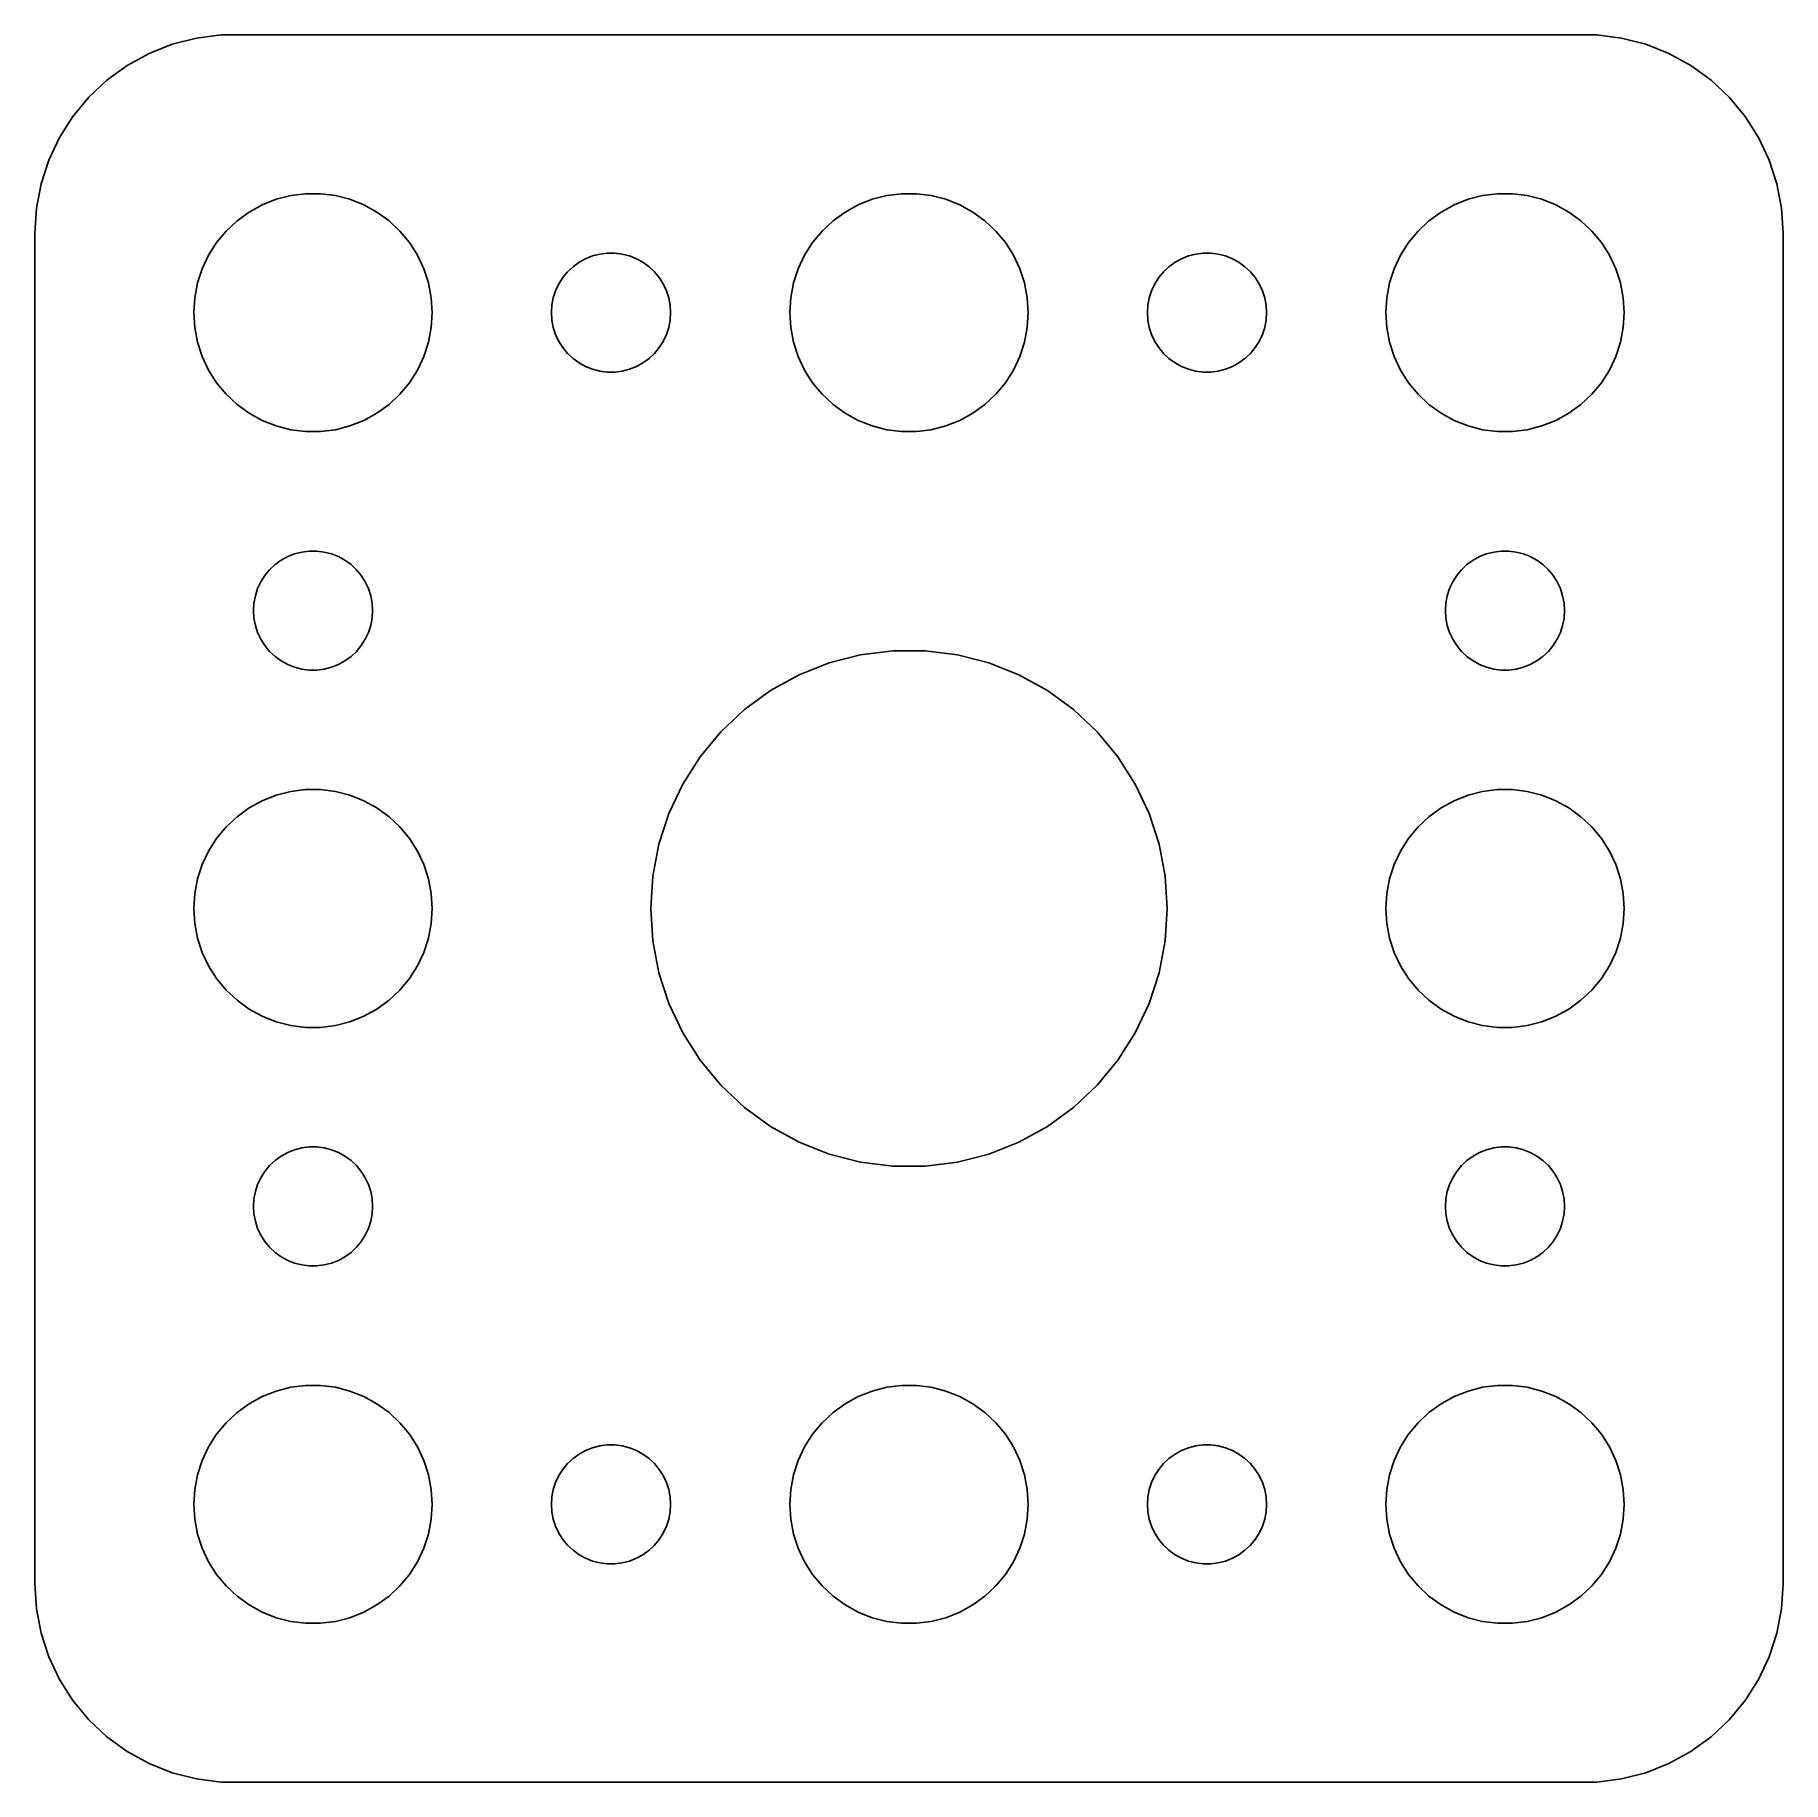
# Model space of a CAD drawing. Header units: metres. Extents: x -22 to 22, y 32 to 76.
import ezdxf

# ---------------------------------------------------------------- set-up
doc = ezdxf.new("R2010")
doc.units = ezdxf.units.M

msp = doc.modelspace()

# ---------------------------------------------------------------- linework, layer by layer
for p, q in [((-18.5451, 75.7553), (-19.1289, 75.5241)), ((-17.9369, 75.9114), (-18.5451, 75.7553)), ((-17.3139, 75.9901), (-17.9369, 75.9114)), ((17.3139, 75.9901), (-17.3139, 75.9901)), ((17.9369, 75.9114), (17.3139, 75.9901)), ((18.5451, 75.7553), (17.9369, 75.9114)), ((19.1289, 75.5241), (18.5451, 75.7553)), ((-19.1289, 75.5241), (-19.6791, 75.2216)), ((19.6791, 75.2216), (19.1289, 75.5241)), ((-20.1871, 74.8526), (-20.6448, 74.4227)), ((-19.6791, 75.2216), (-20.1871, 74.8526)), ((20.1871, 74.8526), (19.6791, 75.2216)), ((20.6448, 74.4227), (20.1871, 74.8526)), ((-20.6448, 74.4227), (-21.0451, 73.9389)), ((21.0451, 73.9389), (20.6448, 74.4227)), ((-21.0451, 73.9389), (-21.3815, 73.4088)), ((21.3815, 73.4088), (21.0451, 73.9389)), ((-21.3815, 73.4088), (-21.6489, 72.8406)), ((21.6489, 72.8406), (21.3815, 73.4088)), ((-21.6489, 72.8406), (-21.8429, 72.2434)), ((21.8429, 72.2434), (21.6489, 72.8406)), ((-21.8429, 72.2434), (-21.9606, 71.6267)), ((21.9606, 71.6267), (21.8429, 72.2434)), ((-16.2773, 71.7145), (-15.927, 71.8532)), ((-15.927, 71.8532), (-15.5621, 71.9469)), ((-15.5621, 71.9469), (-15.1884, 71.9941)), ((-15.1884, 71.9941), (-14.8116, 71.9941)), ((-14.8116, 71.9941), (-14.4379, 71.9469)), ((-14.4379, 71.9469), (-14.0729, 71.8532)), ((-14.0729, 71.8532), (-13.7227, 71.7145)), ((-1.27733, 71.7145), (-0.92705, 71.8532)), ((-0.92705, 71.8532), (-0.56213, 71.9469)), ((-0.56213, 71.9469), (-0.18837, 71.9941)), ((-0.18837, 71.9941), (0.18837, 71.9941)), ((0.18837, 71.9941), (0.56213, 71.9469)), ((0.56213, 71.9469), (0.92705, 71.8532)), ((0.92705, 71.8532), (1.27733, 71.7145)), ((13.7227, 71.7145), (14.0729, 71.8532)), ((14.0729, 71.8532), (14.4379, 71.9469)), ((14.4379, 71.9469), (14.8116, 71.9941)), ((14.8116, 71.9941), (15.1884, 71.9941)), ((15.1884, 71.9941), (15.5621, 71.9469)), ((15.5621, 71.9469), (15.927, 71.8532)), ((15.927, 71.8532), (16.2773, 71.7145)), ((-21.9606, 71.6267), (-22, 71)), ((-17.1869, 71.0536), (-16.9123, 71.3115)), ((-16.9123, 71.3115), (-16.6075, 71.533)), ((-16.6075, 71.533), (-16.2773, 71.7145)), ((-13.7227, 71.7145), (-13.3925, 71.533)), ((-13.3925, 71.533), (-13.0877, 71.3115)), ((-13.0877, 71.3115), (-12.8131, 71.0536)), ((-2.1869, 71.0536), (-1.91226, 71.3115)), ((-1.91226, 71.3115), (-1.60747, 71.533)), ((-1.60747, 71.533), (-1.27733, 71.7145)), ((1.27733, 71.7145), (1.60747, 71.533)), ((1.60747, 71.533), (1.91226, 71.3115)), ((1.91226, 71.3115), (2.1869, 71.0536)), ((12.8131, 71.0536), (13.0877, 71.3115)), ((13.0877, 71.3115), (13.3925, 71.533)), ((13.3925, 71.533), (13.7227, 71.7145)), ((16.2773, 71.7145), (16.6075, 71.533)), ((16.6075, 71.533), (16.9123, 71.3115)), ((16.9123, 71.3115), (17.1869, 71.0536)), ((22, 71), (21.9606, 71.6267)), ((-22, 71), (-22, 37)), ((-17.427, 70.7634), (-17.1869, 71.0536)), ((-12.8131, 71.0536), (-12.5729, 70.7634)), ((-2.42705, 70.7634), (-2.1869, 71.0536)), ((2.1869, 71.0536), (2.42705, 70.7634)), ((12.5729, 70.7634), (12.8131, 71.0536)), ((17.1869, 71.0536), (17.427, 70.7634)), ((22, 37), (22, 71)), ((-17.7893, 70.1044), (-17.6289, 70.4453)), ((-17.6289, 70.4453), (-17.427, 70.7634)), ((-12.5729, 70.7634), (-12.3711, 70.4453)), ((-12.3711, 70.4453), (-12.2107, 70.1044)), ((-8.13866, 70.3572), (-7.96352, 70.4266)), ((-7.96352, 70.4266), (-7.78107, 70.4734)), ((-7.78107, 70.4734), (-7.59418, 70.497)), ((-7.59418, 70.497), (-7.40581, 70.497)), ((-7.40581, 70.497), (-7.21892, 70.4734)), ((-7.21892, 70.4734), (-7.03647, 70.4266)), ((-7.03647, 70.4266), (-6.86133, 70.3572)), ((-2.78932, 70.1044), (-2.62891, 70.4453)), ((-2.62891, 70.4453), (-2.42705, 70.7634)), ((2.42705, 70.7634), (2.62891, 70.4453)), ((2.62891, 70.4453), (2.78932, 70.1044)), ((6.86133, 70.3572), (7.03647, 70.4266)), ((7.03647, 70.4266), (7.21892, 70.4734)), ((7.21892, 70.4734), (7.40581, 70.497)), ((7.40581, 70.497), (7.59418, 70.497)), ((7.59418, 70.497), (7.78107, 70.4734)), ((7.78107, 70.4734), (7.96352, 70.4266)), ((7.96352, 70.4266), (8.13866, 70.3572)), ((12.2107, 70.1044), (12.3711, 70.4453)), ((12.3711, 70.4453), (12.5729, 70.7634)), ((17.427, 70.7634), (17.6289, 70.4453)), ((17.6289, 70.4453), (17.7893, 70.1044)), ((-17.9057, 69.7461), (-17.7893, 70.1044)), ((-12.2107, 70.1044), (-12.0942, 69.7461)), ((-8.71352, 69.8817), (-8.59344, 70.0268)), ((-8.59344, 70.0268), (-8.45613, 70.1558)), ((-8.45613, 70.1558), (-8.30373, 70.2665)), ((-8.30373, 70.2665), (-8.13866, 70.3572)), ((-6.86133, 70.3572), (-6.69626, 70.2665)), ((-6.69626, 70.2665), (-6.54385, 70.1558)), ((-6.54385, 70.1558), (-6.40654, 70.0268)), ((-6.40654, 70.0268), (-6.28647, 69.8817)), ((-2.90575, 69.7461), (-2.78932, 70.1044)), ((2.78932, 70.1044), (2.90575, 69.7461)), ((6.28647, 69.8817), (6.40654, 70.0268)), ((6.40654, 70.0268), (6.54385, 70.1558)), ((6.54385, 70.1558), (6.69626, 70.2665)), ((6.69626, 70.2665), (6.86133, 70.3572)), ((8.13866, 70.3572), (8.30373, 70.2665)), ((8.30373, 70.2665), (8.45613, 70.1558)), ((8.45613, 70.1558), (8.59344, 70.0268)), ((8.59344, 70.0268), (8.71352, 69.8817)), ((12.0942, 69.7461), (12.2107, 70.1044)), ((17.7893, 70.1044), (17.9057, 69.7461)), ((-17.9763, 69.376), (-17.9057, 69.7461)), ((-12.0942, 69.7461), (-12.0237, 69.376)), ((-8.95287, 69.373), (-8.89465, 69.5522)), ((-8.89465, 69.5522), (-8.81445, 69.7226)), ((-8.81445, 69.7226), (-8.71352, 69.8817)), ((-6.28647, 69.8817), (-6.18553, 69.7226)), ((-6.18553, 69.7226), (-6.10533, 69.5522)), ((-6.10533, 69.5522), (-6.04712, 69.373)), ((-2.97633, 69.376), (-2.90575, 69.7461)), ((2.90575, 69.7461), (2.97633, 69.376)), ((6.04712, 69.373), (6.10533, 69.5522)), ((6.10533, 69.5522), (6.18553, 69.7226)), ((6.18553, 69.7226), (6.28647, 69.8817)), ((8.71352, 69.8817), (8.81445, 69.7226)), ((8.81445, 69.7226), (8.89465, 69.5522)), ((8.89465, 69.5522), (8.95287, 69.373)), ((12.0237, 69.376), (12.0942, 69.7461)), ((17.9057, 69.7461), (17.9763, 69.376)), ((-18, 69), (-17.9763, 69.376)), ((-12.0237, 69.376), (-12, 69)), ((-9, 69), (-8.98816, 69.188)), ((-8.98816, 69.188), (-8.95287, 69.373)), ((-6.04712, 69.373), (-6.01183, 69.188)), ((-6.01183, 69.188), (-6, 69)), ((-3, 69), (-2.97633, 69.376)), ((2.97633, 69.376), (3, 69)), ((6, 69), (6.01183, 69.188)), ((6.01183, 69.188), (6.04712, 69.373)), ((8.95287, 69.373), (8.98816, 69.188)), ((8.98816, 69.188), (9, 69)), ((12, 69), (12.0237, 69.376)), ((17.9763, 69.376), (18, 69)), ((-17.9763, 68.624), (-18, 69)), ((-12, 69), (-12.0237, 68.624)), ((-8.98816, 68.812), (-9, 69)), ((-8.95287, 68.627), (-8.98816, 68.812)), ((-6.01183, 68.812), (-6.04712, 68.627)), ((-6, 69), (-6.01183, 68.812)), ((-2.97633, 68.624), (-3, 69)), ((3, 69), (2.97633, 68.624)), ((6.01183, 68.812), (6, 69)), ((6.04712, 68.627), (6.01183, 68.812)), ((8.98816, 68.812), (8.95287, 68.627)), ((9, 69), (8.98816, 68.812)), ((12.0237, 68.624), (12, 69)), ((18, 69), (17.9763, 68.624)), ((-17.9057, 68.2539), (-17.9763, 68.624)), ((-17.7893, 67.8956), (-17.9057, 68.2539)), ((-12.0942, 68.2539), (-12.2107, 67.8956)), ((-12.0237, 68.624), (-12.0942, 68.2539)), ((-8.89465, 68.4478), (-8.95287, 68.627)), ((-8.81445, 68.2774), (-8.89465, 68.4478)), ((-8.71352, 68.1183), (-8.81445, 68.2774)), ((-6.18553, 68.2774), (-6.28647, 68.1183)), ((-6.10533, 68.4478), (-6.18553, 68.2774)), ((-6.04712, 68.627), (-6.10533, 68.4478)), ((-2.90575, 68.2539), (-2.97633, 68.624)), ((-2.78932, 67.8956), (-2.90575, 68.2539)), ((2.90575, 68.2539), (2.78932, 67.8956)), ((2.97633, 68.624), (2.90575, 68.2539)), ((6.10533, 68.4478), (6.04712, 68.627)), ((6.18553, 68.2774), (6.10533, 68.4478)), ((6.28647, 68.1183), (6.18553, 68.2774)), ((8.81445, 68.2774), (8.71352, 68.1183)), ((8.89465, 68.4478), (8.81445, 68.2774)), ((8.95287, 68.627), (8.89465, 68.4478)), ((12.0942, 68.2539), (12.0237, 68.624)), ((12.2107, 67.8956), (12.0942, 68.2539)), ((17.9057, 68.2539), (17.7893, 67.8956)), ((17.9763, 68.624), (17.9057, 68.2539)), ((-17.6289, 67.5547), (-17.7893, 67.8956)), ((-12.2107, 67.8956), (-12.3711, 67.5547)), ((-8.59344, 67.9732), (-8.71352, 68.1183)), ((-8.45613, 67.8442), (-8.59344, 67.9732)), ((-8.30373, 67.7335), (-8.45613, 67.8442)), ((-6.54385, 67.8442), (-6.69626, 67.7335)), ((-6.40654, 67.9732), (-6.54385, 67.8442)), ((-6.28647, 68.1183), (-6.40654, 67.9732)), ((-2.62891, 67.5547), (-2.78932, 67.8956)), ((2.78932, 67.8956), (2.62891, 67.5547)), ((6.40654, 67.9732), (6.28647, 68.1183)), ((6.54385, 67.8442), (6.40654, 67.9732)), ((6.69626, 67.7335), (6.54385, 67.8442)), ((8.45613, 67.8442), (8.30373, 67.7335)), ((8.59344, 67.9732), (8.45613, 67.8442)), ((8.71352, 68.1183), (8.59344, 67.9732)), ((12.3711, 67.5547), (12.2107, 67.8956)), ((17.7893, 67.8956), (17.6289, 67.5547)), ((-17.427, 67.2366), (-17.6289, 67.5547)), ((-12.3711, 67.5547), (-12.5729, 67.2366)), ((-8.13866, 67.6427), (-8.30373, 67.7335)), ((-7.96352, 67.5734), (-8.13866, 67.6427)), ((-7.78107, 67.5266), (-7.96352, 67.5734)), ((-7.59418, 67.5029), (-7.78107, 67.5266)), ((-7.40581, 67.5029), (-7.59418, 67.5029)), ((-7.21892, 67.5266), (-7.40581, 67.5029)), ((-7.03647, 67.5734), (-7.21892, 67.5266)), ((-6.86133, 67.6427), (-7.03647, 67.5734)), ((-6.69626, 67.7335), (-6.86133, 67.6427)), ((-2.42705, 67.2366), (-2.62891, 67.5547)), ((2.62891, 67.5547), (2.42705, 67.2366)), ((6.86133, 67.6427), (6.69626, 67.7335)), ((7.03647, 67.5734), (6.86133, 67.6427)), ((7.21892, 67.5266), (7.03647, 67.5734)), ((7.40581, 67.5029), (7.21892, 67.5266)), ((7.59418, 67.5029), (7.40581, 67.5029)), ((7.78107, 67.5266), (7.59418, 67.5029)), ((7.96352, 67.5734), (7.78107, 67.5266)), ((8.13866, 67.6427), (7.96352, 67.5734)), ((8.30373, 67.7335), (8.13866, 67.6427)), ((12.5729, 67.2366), (12.3711, 67.5547)), ((17.6289, 67.5547), (17.427, 67.2366)), ((-17.1869, 66.9464), (-17.427, 67.2366)), ((-16.9123, 66.6884), (-17.1869, 66.9464)), ((-12.8131, 66.9464), (-13.0877, 66.6884)), ((-12.5729, 67.2366), (-12.8131, 66.9464)), ((-2.1869, 66.9464), (-2.42705, 67.2366)), ((-1.91226, 66.6884), (-2.1869, 66.9464)), ((2.1869, 66.9464), (1.91226, 66.6884)), ((2.42705, 67.2366), (2.1869, 66.9464)), ((12.8131, 66.9464), (12.5729, 67.2366)), ((13.0877, 66.6884), (12.8131, 66.9464)), ((17.1869, 66.9464), (16.9123, 66.6884)), ((17.427, 67.2366), (17.1869, 66.9464)), ((-16.6075, 66.467), (-16.9123, 66.6884)), ((-16.2773, 66.2855), (-16.6075, 66.467)), ((-13.3925, 66.467), (-13.7227, 66.2855)), ((-13.0877, 66.6884), (-13.3925, 66.467)), ((-1.60747, 66.467), (-1.91226, 66.6884)), ((-1.27733, 66.2855), (-1.60747, 66.467)), ((1.60747, 66.467), (1.27733, 66.2855)), ((1.91226, 66.6884), (1.60747, 66.467)), ((13.3925, 66.467), (13.0877, 66.6884)), ((13.7227, 66.2855), (13.3925, 66.467)), ((16.6075, 66.467), (16.2773, 66.2855)), ((16.9123, 66.6884), (16.6075, 66.467)), ((-15.927, 66.1468), (-16.2773, 66.2855)), ((-15.5621, 66.0531), (-15.927, 66.1468)), ((-15.1884, 66.0059), (-15.5621, 66.0531)), ((-14.8116, 66.0059), (-15.1884, 66.0059)), ((-14.4379, 66.0531), (-14.8116, 66.0059)), ((-14.0729, 66.1468), (-14.4379, 66.0531)), ((-13.7227, 66.2855), (-14.0729, 66.1468)), ((-0.92705, 66.1468), (-1.27733, 66.2855)), ((-0.56213, 66.0531), (-0.92705, 66.1468)), ((-0.18837, 66.0059), (-0.56213, 66.0531)), ((0.18837, 66.0059), (-0.18837, 66.0059)), ((0.56213, 66.0531), (0.18837, 66.0059)), ((0.92705, 66.1468), (0.56213, 66.0531)), ((1.27733, 66.2855), (0.92705, 66.1468)), ((14.0729, 66.1468), (13.7227, 66.2855)), ((14.4379, 66.0531), (14.0729, 66.1468)), ((14.8116, 66.0059), (14.4379, 66.0531)), ((15.1884, 66.0059), (14.8116, 66.0059)), ((15.5621, 66.0531), (15.1884, 66.0059)), ((15.927, 66.1468), (15.5621, 66.0531)), ((16.2773, 66.2855), (15.927, 66.1468)), ((-15.6387, 62.8572), (-15.4635, 62.9266)), ((-15.4635, 62.9266), (-15.2811, 62.9734)), ((-15.2811, 62.9734), (-15.0942, 62.997)), ((-15.0942, 62.997), (-14.9058, 62.997)), ((-14.9058, 62.997), (-14.7189, 62.9734)), ((-14.7189, 62.9734), (-14.5365, 62.9266)), ((-14.5365, 62.9266), (-14.3613, 62.8572)), ((14.3613, 62.8572), (14.5365, 62.9266)), ((14.5365, 62.9266), (14.7189, 62.9734)), ((14.7189, 62.9734), (14.9058, 62.997)), ((14.9058, 62.997), (15.0942, 62.997)), ((15.0942, 62.997), (15.2811, 62.9734)), ((15.2811, 62.9734), (15.4635, 62.9266)), ((15.4635, 62.9266), (15.6387, 62.8572)), ((-16.2135, 62.3817), (-16.0934, 62.5268)), ((-16.0934, 62.5268), (-15.9561, 62.6558)), ((-15.9561, 62.6558), (-15.8037, 62.7665)), ((-15.8037, 62.7665), (-15.6387, 62.8572)), ((-14.3613, 62.8572), (-14.1963, 62.7665)), ((-14.1963, 62.7665), (-14.0439, 62.6558)), ((-14.0439, 62.6558), (-13.9065, 62.5268)), ((-13.9065, 62.5268), (-13.7865, 62.3817)), ((13.7865, 62.3817), (13.9065, 62.5268)), ((13.9065, 62.5268), (14.0439, 62.6558)), ((14.0439, 62.6558), (14.1963, 62.7665)), ((14.1963, 62.7665), (14.3613, 62.8572)), ((15.6387, 62.8572), (15.8037, 62.7665)), ((15.8037, 62.7665), (15.9561, 62.6558)), ((15.9561, 62.6558), (16.0934, 62.5268)), ((16.0934, 62.5268), (16.2135, 62.3817)), ((-16.4529, 61.873), (-16.3947, 62.0522)), ((-16.3947, 62.0522), (-16.3145, 62.2226)), ((-16.3145, 62.2226), (-16.2135, 62.3817)), ((-13.7865, 62.3817), (-13.6855, 62.2226)), ((-13.6855, 62.2226), (-13.6053, 62.0522)), ((-13.6053, 62.0522), (-13.5471, 61.873)), ((13.5471, 61.873), (13.6053, 62.0522)), ((13.6053, 62.0522), (13.6855, 62.2226)), ((13.6855, 62.2226), (13.7865, 62.3817)), ((16.2135, 62.3817), (16.3145, 62.2226)), ((16.3145, 62.2226), (16.3947, 62.0522)), ((16.3947, 62.0522), (16.4529, 61.873)), ((-16.5, 61.5), (-16.4882, 61.688)), ((-16.4882, 61.688), (-16.4529, 61.873)), ((-13.5471, 61.873), (-13.5118, 61.688)), ((-13.5118, 61.688), (-13.5, 61.5)), ((13.5, 61.5), (13.5118, 61.688)), ((13.5118, 61.688), (13.5471, 61.873)), ((16.4529, 61.873), (16.4882, 61.688)), ((16.4882, 61.688), (16.5, 61.5)), ((-16.4882, 61.312), (-16.5, 61.5)), ((-16.4529, 61.127), (-16.4882, 61.312)), ((-13.5118, 61.312), (-13.5471, 61.127)), ((-13.5, 61.5), (-13.5118, 61.312)), ((13.5118, 61.312), (13.5, 61.5)), ((13.5471, 61.127), (13.5118, 61.312)), ((16.4882, 61.312), (16.4529, 61.127)), ((16.5, 61.5), (16.4882, 61.312)), ((-16.3947, 60.9478), (-16.4529, 61.127)), ((-16.3145, 60.7774), (-16.3947, 60.9478)), ((-16.2135, 60.6183), (-16.3145, 60.7774)), ((-13.6855, 60.7774), (-13.7865, 60.6183)), ((-13.6053, 60.9478), (-13.6855, 60.7774)), ((-13.5471, 61.127), (-13.6053, 60.9478)), ((13.6053, 60.9478), (13.5471, 61.127)), ((13.6855, 60.7774), (13.6053, 60.9478)), ((13.7865, 60.6183), (13.6855, 60.7774)), ((16.3145, 60.7774), (16.2135, 60.6183)), ((16.3947, 60.9478), (16.3145, 60.7774)), ((16.4529, 61.127), (16.3947, 60.9478)), ((-16.0934, 60.4732), (-16.2135, 60.6183)), ((-15.9561, 60.3442), (-16.0934, 60.4732)), ((-15.8037, 60.2335), (-15.9561, 60.3442)), ((-14.0439, 60.3442), (-14.1963, 60.2335)), ((-13.9065, 60.4732), (-14.0439, 60.3442)), ((-13.7865, 60.6183), (-13.9065, 60.4732)), ((-2.00861, 60.1819), (-1.21797, 60.3849)), ((-1.21797, 60.3849), (-0.40813, 60.4872)), ((-0.40813, 60.4872), (0.40813, 60.4872)), ((0.40813, 60.4872), (1.21797, 60.3849)), ((1.21797, 60.3849), (2.00861, 60.1819)), ((13.9065, 60.4732), (13.7865, 60.6183)), ((14.0439, 60.3442), (13.9065, 60.4732)), ((14.1963, 60.2335), (14.0439, 60.3442)), ((15.9561, 60.3442), (15.8037, 60.2335)), ((16.0934, 60.4732), (15.9561, 60.3442)), ((16.2135, 60.6183), (16.0934, 60.4732)), ((-15.6387, 60.1427), (-15.8037, 60.2335)), ((-15.4635, 60.0734), (-15.6387, 60.1427)), ((-15.2811, 60.0266), (-15.4635, 60.0734)), ((-15.0942, 60.0029), (-15.2811, 60.0266)), ((-14.9058, 60.0029), (-15.0942, 60.0029)), ((-14.7189, 60.0266), (-14.9058, 60.0029)), ((-14.5365, 60.0734), (-14.7189, 60.0266)), ((-14.3613, 60.1427), (-14.5365, 60.0734)), ((-14.1963, 60.2335), (-14.3613, 60.1427)), ((-3.48286, 59.4881), (-2.76756, 59.8814)), ((-2.76756, 59.8814), (-2.00861, 60.1819)), ((2.00861, 60.1819), (2.76756, 59.8814)), ((2.76756, 59.8814), (3.48286, 59.4881)), ((14.3613, 60.1427), (14.1963, 60.2335)), ((14.5365, 60.0734), (14.3613, 60.1427)), ((14.7189, 60.0266), (14.5365, 60.0734)), ((14.9058, 60.0029), (14.7189, 60.0266)), ((15.0942, 60.0029), (14.9058, 60.0029)), ((15.2811, 60.0266), (15.0942, 60.0029)), ((15.4635, 60.0734), (15.2811, 60.0266)), ((15.6387, 60.1427), (15.4635, 60.0734)), ((15.8037, 60.2335), (15.6387, 60.1427)), ((-4.14325, 59.0083), (-3.48286, 59.4881)), ((3.48286, 59.4881), (4.14325, 59.0083)), ((-4.73828, 58.4496), (-4.14325, 59.0083)), ((4.14325, 59.0083), (4.73828, 58.4496)), ((-5.25861, 57.8206), (-4.73828, 58.4496)), ((4.73828, 58.4496), (5.25861, 57.8206)), ((-5.69598, 57.1314), (-5.25861, 57.8206)), ((5.25861, 57.8206), (5.69598, 57.1314)), ((-16.2773, 56.7145), (-15.927, 56.8532)), ((-15.927, 56.8532), (-15.5621, 56.9469)), ((-15.5621, 56.9469), (-15.1884, 56.9941)), ((-15.1884, 56.9941), (-14.8116, 56.9941)), ((-14.8116, 56.9941), (-14.4379, 56.9469)), ((-14.4379, 56.9469), (-14.0729, 56.8532)), ((-14.0729, 56.8532), (-13.7227, 56.7145)), ((-6.04353, 56.3928), (-5.69598, 57.1314)), ((5.69598, 57.1314), (6.04353, 56.3928)), ((13.7227, 56.7145), (14.0729, 56.8532)), ((14.0729, 56.8532), (14.4379, 56.9469)), ((14.4379, 56.9469), (14.8116, 56.9941)), ((14.8116, 56.9941), (15.1884, 56.9941)), ((15.1884, 56.9941), (15.5621, 56.9469)), ((15.5621, 56.9469), (15.927, 56.8532)), ((15.927, 56.8532), (16.2773, 56.7145)), ((-16.9123, 56.3115), (-16.6075, 56.533)), ((-16.6075, 56.533), (-16.2773, 56.7145)), ((-13.7227, 56.7145), (-13.3925, 56.533)), ((-13.3925, 56.533), (-13.0877, 56.3115)), ((-6.29578, 55.6165), (-6.04353, 56.3928)), ((6.04353, 56.3928), (6.29578, 55.6165)), ((13.0877, 56.3115), (13.3925, 56.533)), ((13.3925, 56.533), (13.7227, 56.7145)), ((16.2773, 56.7145), (16.6075, 56.533)), ((16.6075, 56.533), (16.9123, 56.3115)), ((-17.427, 55.7634), (-17.1869, 56.0536)), ((-17.1869, 56.0536), (-16.9123, 56.3115)), ((-13.0877, 56.3115), (-12.8131, 56.0536)), ((-12.8131, 56.0536), (-12.5729, 55.7634)), ((12.5729, 55.7634), (12.8131, 56.0536)), ((12.8131, 56.0536), (13.0877, 56.3115)), ((16.9123, 56.3115), (17.1869, 56.0536)), ((17.1869, 56.0536), (17.427, 55.7634)), ((-17.7893, 55.1044), (-17.6289, 55.4453)), ((-17.6289, 55.4453), (-17.427, 55.7634)), ((-12.5729, 55.7634), (-12.3711, 55.4453)), ((-12.3711, 55.4453), (-12.2107, 55.1044)), ((-6.44873, 54.8147), (-6.29578, 55.6165)), ((6.29578, 55.6165), (6.44873, 54.8147)), ((12.2107, 55.1044), (12.3711, 55.4453)), ((12.3711, 55.4453), (12.5729, 55.7634)), ((17.427, 55.7634), (17.6289, 55.4453)), ((17.6289, 55.4453), (17.7893, 55.1044)), ((-17.9057, 54.7461), (-17.7893, 55.1044)), ((-12.2107, 55.1044), (-12.0942, 54.7461)), ((12.0942, 54.7461), (12.2107, 55.1044)), ((17.7893, 55.1044), (17.9057, 54.7461)), ((-17.9763, 54.376), (-17.9057, 54.7461)), ((-12.0942, 54.7461), (-12.0237, 54.376)), ((-6.5, 54), (-6.44873, 54.8147)), ((6.44873, 54.8147), (6.5, 54)), ((12.0237, 54.376), (12.0942, 54.7461)), ((17.9057, 54.7461), (17.9763, 54.376)), ((-18, 54), (-17.9763, 54.376)), ((-12.0237, 54.376), (-12, 54)), ((12, 54), (12.0237, 54.376)), ((17.9763, 54.376), (18, 54)), ((-17.9763, 53.624), (-18, 54)), ((-12, 54), (-12.0237, 53.624)), ((-6.44873, 53.1853), (-6.5, 54)), ((6.5, 54), (6.44873, 53.1853)), ((12.0237, 53.624), (12, 54)), ((18, 54), (17.9763, 53.624)), ((-17.9057, 53.2539), (-17.9763, 53.624)), ((-17.7893, 52.8956), (-17.9057, 53.2539)), ((-12.0942, 53.2539), (-12.2107, 52.8956)), ((-12.0237, 53.624), (-12.0942, 53.2539)), ((12.0942, 53.2539), (12.0237, 53.624)), ((12.2107, 52.8956), (12.0942, 53.2539)), ((17.9057, 53.2539), (17.7893, 52.8956)), ((17.9763, 53.624), (17.9057, 53.2539)), ((-17.6289, 52.5547), (-17.7893, 52.8956)), ((-12.2107, 52.8956), (-12.3711, 52.5547)), ((-6.29578, 52.3835), (-6.44873, 53.1853)), ((6.44873, 53.1853), (6.29578, 52.3835)), ((12.3711, 52.5547), (12.2107, 52.8956)), ((17.7893, 52.8956), (17.6289, 52.5547)), ((-17.427, 52.2366), (-17.6289, 52.5547)), ((-12.3711, 52.5547), (-12.5729, 52.2366)), ((-6.04353, 51.6072), (-6.29578, 52.3835)), ((6.29578, 52.3835), (6.04353, 51.6072)), ((12.5729, 52.2366), (12.3711, 52.5547)), ((17.6289, 52.5547), (17.427, 52.2366)), ((-17.1869, 51.9464), (-17.427, 52.2366)), ((-16.9123, 51.6885), (-17.1869, 51.9464)), ((-12.8131, 51.9464), (-13.0877, 51.6885)), ((-12.5729, 52.2366), (-12.8131, 51.9464)), ((12.8131, 51.9464), (12.5729, 52.2366)), ((13.0877, 51.6885), (12.8131, 51.9464)), ((17.1869, 51.9464), (16.9123, 51.6885)), ((17.427, 52.2366), (17.1869, 51.9464)), ((-16.6075, 51.467), (-16.9123, 51.6885)), ((-13.0877, 51.6885), (-13.3925, 51.467)), ((-5.69598, 50.8686), (-6.04353, 51.6072)), ((6.04353, 51.6072), (5.69598, 50.8686)), ((13.3925, 51.467), (13.0877, 51.6885)), ((16.9123, 51.6885), (16.6075, 51.467)), ((-16.2773, 51.2855), (-16.6075, 51.467)), ((-15.927, 51.1468), (-16.2773, 51.2855)), ((-15.5621, 51.0531), (-15.927, 51.1468)), ((-15.1884, 51.0059), (-15.5621, 51.0531)), ((-14.4379, 51.0531), (-14.8116, 51.0059)), ((-14.0729, 51.1468), (-14.4379, 51.0531)), ((-13.7227, 51.2855), (-14.0729, 51.1468)), ((-13.3925, 51.467), (-13.7227, 51.2855)), ((13.7227, 51.2855), (13.3925, 51.467)), ((14.0729, 51.1468), (13.7227, 51.2855)), ((14.4379, 51.0531), (14.0729, 51.1468)), ((14.8116, 51.0059), (14.4379, 51.0531)), ((15.5621, 51.0531), (15.1884, 51.0059)), ((15.927, 51.1468), (15.5621, 51.0531)), ((16.2773, 51.2855), (15.927, 51.1468)), ((16.6075, 51.467), (16.2773, 51.2855)), ((-14.8116, 51.0059), (-15.1884, 51.0059)), ((-5.25861, 50.1794), (-5.69598, 50.8686)), ((5.69598, 50.8686), (5.25861, 50.1794)), ((15.1884, 51.0059), (14.8116, 51.0059)), ((-4.73828, 49.5504), (-5.25861, 50.1794)), ((5.25861, 50.1794), (4.73828, 49.5504)), ((-4.14325, 48.9917), (-4.73828, 49.5504)), ((4.73828, 49.5504), (4.14325, 48.9917)), ((-3.48286, 48.5119), (-4.14325, 48.9917)), ((4.14325, 48.9917), (3.48286, 48.5119)), ((-2.76756, 48.1186), (-3.48286, 48.5119)), ((3.48286, 48.5119), (2.76756, 48.1186)), ((-15.4635, 47.9266), (-15.2811, 47.9734)), ((-15.2811, 47.9734), (-15.0942, 47.9971)), ((-15.0942, 47.9971), (-14.9058, 47.9971)), ((-14.9058, 47.9971), (-14.7189, 47.9734)), ((-14.7189, 47.9734), (-14.5365, 47.9266)), ((-2.00861, 47.8181), (-2.76756, 48.1186)), ((2.76756, 48.1186), (2.00861, 47.8181)), ((14.5365, 47.9266), (14.7189, 47.9734)), ((14.7189, 47.9734), (14.9058, 47.9971)), ((14.9058, 47.9971), (15.0942, 47.9971)), ((15.0942, 47.9971), (15.2811, 47.9734)), ((15.2811, 47.9734), (15.4635, 47.9266)), ((-16.2135, 47.3817), (-16.0934, 47.5268)), ((-16.0934, 47.5268), (-15.9561, 47.6558)), ((-15.9561, 47.6558), (-15.8037, 47.7665)), ((-15.8037, 47.7665), (-15.6387, 47.8573)), ((-15.6387, 47.8573), (-15.4635, 47.9266)), ((-14.5365, 47.9266), (-14.3613, 47.8573)), ((-14.3613, 47.8573), (-14.1963, 47.7665)), ((-14.1963, 47.7665), (-14.0439, 47.6558)), ((-14.0439, 47.6558), (-13.9065, 47.5268)), ((-13.9065, 47.5268), (-13.7865, 47.3817)), ((-1.21797, 47.6151), (-2.00861, 47.8181)), ((-0.40813, 47.5128), (-1.21797, 47.6151)), ((1.21797, 47.6151), (0.40813, 47.5128)), ((2.00861, 47.8181), (1.21797, 47.6151)), ((13.7865, 47.3817), (13.9065, 47.5268)), ((13.9065, 47.5268), (14.0439, 47.6558)), ((14.0439, 47.6558), (14.1963, 47.7665)), ((14.1963, 47.7665), (14.3613, 47.8573)), ((14.3613, 47.8573), (14.5365, 47.9266)), ((15.4635, 47.9266), (15.6387, 47.8573)), ((15.6387, 47.8573), (15.8037, 47.7665)), ((15.8037, 47.7665), (15.9561, 47.6558)), ((15.9561, 47.6558), (16.0934, 47.5268)), ((16.0934, 47.5268), (16.2135, 47.3817)), ((-16.3947, 47.0522), (-16.3145, 47.2226)), ((-16.3145, 47.2226), (-16.2135, 47.3817)), ((-13.7865, 47.3817), (-13.6855, 47.2226)), ((-13.6855, 47.2226), (-13.6053, 47.0522)), ((0.40813, 47.5128), (-0.40813, 47.5128)), ((13.6053, 47.0522), (13.6855, 47.2226)), ((13.6855, 47.2226), (13.7865, 47.3817)), ((16.2135, 47.3817), (16.3145, 47.2226)), ((16.3145, 47.2226), (16.3947, 47.0522)), ((-16.5, 46.5), (-16.4882, 46.688)), ((-16.4882, 46.688), (-16.4529, 46.873)), ((-16.4529, 46.873), (-16.3947, 47.0522)), ((-13.6053, 47.0522), (-13.5471, 46.873)), ((-13.5471, 46.873), (-13.5118, 46.688)), ((-13.5118, 46.688), (-13.5, 46.5)), ((13.5, 46.5), (13.5118, 46.688)), ((13.5118, 46.688), (13.5471, 46.873)), ((13.5471, 46.873), (13.6053, 47.0522)), ((16.3947, 47.0522), (16.4529, 46.873)), ((16.4529, 46.873), (16.4882, 46.688)), ((16.4882, 46.688), (16.5, 46.5)), ((-16.4882, 46.312), (-16.5, 46.5)), ((-16.4529, 46.127), (-16.4882, 46.312)), ((-13.5118, 46.312), (-13.5471, 46.127)), ((-13.5, 46.5), (-13.5118, 46.312)), ((13.5118, 46.312), (13.5, 46.5)), ((13.5471, 46.127), (13.5118, 46.312)), ((16.4882, 46.312), (16.4529, 46.127)), ((16.5, 46.5), (16.4882, 46.312)), ((-16.3947, 45.9478), (-16.4529, 46.127)), ((-16.3145, 45.7774), (-16.3947, 45.9478)), ((-16.2135, 45.6183), (-16.3145, 45.7774)), ((-13.6855, 45.7774), (-13.7865, 45.6183)), ((-13.6053, 45.9478), (-13.6855, 45.7774)), ((-13.5471, 46.127), (-13.6053, 45.9478)), ((13.6053, 45.9478), (13.5471, 46.127)), ((13.6855, 45.7774), (13.6053, 45.9478)), ((13.7865, 45.6183), (13.6855, 45.7774)), ((16.3145, 45.7774), (16.2135, 45.6183)), ((16.3947, 45.9478), (16.3145, 45.7774)), ((16.4529, 46.127), (16.3947, 45.9478)), ((-16.0934, 45.4732), (-16.2135, 45.6183)), ((-15.9561, 45.3442), (-16.0934, 45.4732)), ((-15.8037, 45.2335), (-15.9561, 45.3442)), ((-14.0439, 45.3442), (-14.1963, 45.2335)), ((-13.9065, 45.4732), (-14.0439, 45.3442)), ((-13.7865, 45.6183), (-13.9065, 45.4732)), ((13.9065, 45.4732), (13.7865, 45.6183)), ((14.0439, 45.3442), (13.9065, 45.4732)), ((14.1963, 45.2335), (14.0439, 45.3442)), ((15.9561, 45.3442), (15.8037, 45.2335)), ((16.0934, 45.4732), (15.9561, 45.3442)), ((16.2135, 45.6183), (16.0934, 45.4732)), ((-15.6387, 45.1428), (-15.8037, 45.2335)), ((-15.4635, 45.0734), (-15.6387, 45.1428)), ((-15.2811, 45.0266), (-15.4635, 45.0734)), ((-15.0942, 45.003), (-15.2811, 45.0266)), ((-14.9058, 45.003), (-15.0942, 45.003)), ((-14.7189, 45.0266), (-14.9058, 45.003)), ((-14.5365, 45.0734), (-14.7189, 45.0266)), ((-14.3613, 45.1428), (-14.5365, 45.0734)), ((-14.1963, 45.2335), (-14.3613, 45.1428)), ((14.3613, 45.1428), (14.1963, 45.2335)), ((14.5365, 45.0734), (14.3613, 45.1428)), ((14.7189, 45.0266), (14.5365, 45.0734)), ((14.9058, 45.003), (14.7189, 45.0266)), ((15.0942, 45.003), (14.9058, 45.003)), ((15.2811, 45.0266), (15.0942, 45.003)), ((15.4635, 45.0734), (15.2811, 45.0266)), ((15.6387, 45.1428), (15.4635, 45.0734)), ((15.8037, 45.2335), (15.6387, 45.1428)), ((-16.2773, 41.7145), (-15.927, 41.8532)), ((-15.927, 41.8532), (-15.5621, 41.9469)), ((-15.5621, 41.9469), (-15.1884, 41.9941)), ((-15.1884, 41.9941), (-14.8116, 41.9941)), ((-14.8116, 41.9941), (-14.4379, 41.9469)), ((-14.4379, 41.9469), (-14.0729, 41.8532)), ((-14.0729, 41.8532), (-13.7227, 41.7145)), ((-1.27733, 41.7145), (-0.92705, 41.8532)), ((-0.92705, 41.8532), (-0.56213, 41.9469)), ((-0.56213, 41.9469), (-0.18837, 41.9941)), ((-0.18837, 41.9941), (0.18837, 41.9941)), ((0.18837, 41.9941), (0.56213, 41.9469)), ((0.56213, 41.9469), (0.92705, 41.8532)), ((0.92705, 41.8532), (1.27733, 41.7145)), ((13.7227, 41.7145), (14.0729, 41.8532)), ((14.0729, 41.8532), (14.4379, 41.9469)), ((14.4379, 41.9469), (14.8116, 41.9941)), ((14.8116, 41.9941), (15.1884, 41.9941)), ((15.1884, 41.9941), (15.5621, 41.9469)), ((15.5621, 41.9469), (15.927, 41.8532)), ((15.927, 41.8532), (16.2773, 41.7145)), ((-16.9123, 41.3116), (-16.6075, 41.533)), ((-16.6075, 41.533), (-16.2773, 41.7145)), ((-13.7227, 41.7145), (-13.3925, 41.533)), ((-13.3925, 41.533), (-13.0877, 41.3116)), ((-1.91226, 41.3116), (-1.60747, 41.533)), ((-1.60747, 41.533), (-1.27733, 41.7145)), ((1.27733, 41.7145), (1.60747, 41.533)), ((1.60747, 41.533), (1.91226, 41.3116)), ((13.0877, 41.3116), (13.3925, 41.533)), ((13.3925, 41.533), (13.7227, 41.7145)), ((16.2773, 41.7145), (16.6075, 41.533)), ((16.6075, 41.533), (16.9123, 41.3116)), ((-17.427, 40.7634), (-17.1869, 41.0536)), ((-17.1869, 41.0536), (-16.9123, 41.3116)), ((-13.0877, 41.3116), (-12.8131, 41.0536)), ((-12.8131, 41.0536), (-12.5729, 40.7634)), ((-2.42705, 40.7634), (-2.1869, 41.0536)), ((-2.1869, 41.0536), (-1.91226, 41.3116)), ((1.91226, 41.3116), (2.1869, 41.0536)), ((2.1869, 41.0536), (2.42705, 40.7634)), ((12.5729, 40.7634), (12.8131, 41.0536)), ((12.8131, 41.0536), (13.0877, 41.3116)), ((16.9123, 41.3116), (17.1869, 41.0536)), ((17.1869, 41.0536), (17.427, 40.7634)), ((-17.6289, 40.4453), (-17.427, 40.7634)), ((-12.5729, 40.7634), (-12.3711, 40.4453)), ((-7.78107, 40.4734), (-7.59418, 40.4971)), ((-7.59418, 40.4971), (-7.40581, 40.4971)), ((-7.40581, 40.4971), (-7.21892, 40.4734)), ((-2.62891, 40.4453), (-2.42705, 40.7634)), ((2.42705, 40.7634), (2.62891, 40.4453)), ((7.21892, 40.4734), (7.40581, 40.4971)), ((7.40581, 40.4971), (7.59418, 40.4971)), ((7.59418, 40.4971), (7.78107, 40.4734)), ((12.3711, 40.4453), (12.5729, 40.7634)), ((17.427, 40.7634), (17.6289, 40.4453)), ((-17.9057, 39.7461), (-17.7893, 40.1044)), ((-17.7893, 40.1044), (-17.6289, 40.4453)), ((-12.3711, 40.4453), (-12.2107, 40.1044)), ((-12.2107, 40.1044), (-12.0942, 39.7461)), ((-8.59344, 40.0268), (-8.45613, 40.1558)), ((-8.45613, 40.1558), (-8.30373, 40.2665)), ((-8.30373, 40.2665), (-8.13866, 40.3573)), ((-8.13866, 40.3573), (-7.96352, 40.4266)), ((-7.96352, 40.4266), (-7.78107, 40.4734)), ((-7.21892, 40.4734), (-7.03647, 40.4266)), ((-7.03647, 40.4266), (-6.86133, 40.3573)), ((-6.86133, 40.3573), (-6.69626, 40.2665)), ((-6.69626, 40.2665), (-6.54385, 40.1558)), ((-6.54385, 40.1558), (-6.40654, 40.0268)), ((-2.90575, 39.7461), (-2.78932, 40.1044)), ((-2.78932, 40.1044), (-2.62891, 40.4453)), ((2.62891, 40.4453), (2.78932, 40.1044)), ((2.78932, 40.1044), (2.90575, 39.7461)), ((6.40654, 40.0268), (6.54385, 40.1558)), ((6.54385, 40.1558), (6.69626, 40.2665)), ((6.69626, 40.2665), (6.86133, 40.3573)), ((6.86133, 40.3573), (7.03647, 40.4266)), ((7.03647, 40.4266), (7.21892, 40.4734)), ((7.78107, 40.4734), (7.96352, 40.4266)), ((7.96352, 40.4266), (8.13866, 40.3573)), ((8.13866, 40.3573), (8.30373, 40.2665)), ((8.30373, 40.2665), (8.45613, 40.1558)), ((8.45613, 40.1558), (8.59344, 40.0268)), ((12.0942, 39.7461), (12.2107, 40.1044)), ((12.2107, 40.1044), (12.3711, 40.4453)), ((17.6289, 40.4453), (17.7893, 40.1044)), ((17.7893, 40.1044), (17.9057, 39.7461)), ((-17.9763, 39.376), (-17.9057, 39.7461)), ((-12.0942, 39.7461), (-12.0237, 39.376)), ((-8.89465, 39.5522), (-8.81445, 39.7226)), ((-8.81445, 39.7226), (-8.71352, 39.8817)), ((-8.71352, 39.8817), (-8.59344, 40.0268)), ((-6.40654, 40.0268), (-6.28647, 39.8817)), ((-6.28647, 39.8817), (-6.18553, 39.7226)), ((-6.18553, 39.7226), (-6.10533, 39.5522)), ((-2.97633, 39.376), (-2.90575, 39.7461)), ((2.90575, 39.7461), (2.97633, 39.376)), ((6.10533, 39.5522), (6.18553, 39.7226)), ((6.18553, 39.7226), (6.28647, 39.8817)), ((6.28647, 39.8817), (6.40654, 40.0268)), ((8.59344, 40.0268), (8.71352, 39.8817)), ((8.71352, 39.8817), (8.81445, 39.7226)), ((8.81445, 39.7226), (8.89465, 39.5522)), ((12.0237, 39.376), (12.0942, 39.7461)), ((17.9057, 39.7461), (17.9763, 39.376)), ((-18, 39), (-17.9763, 39.376)), ((-12.0237, 39.376), (-12, 39)), ((-9, 39), (-8.98816, 39.188)), ((-8.98816, 39.188), (-8.95287, 39.373)), ((-8.95287, 39.373), (-8.89465, 39.5522)), ((-6.10533, 39.5522), (-6.04712, 39.373)), ((-6.04712, 39.373), (-6.01183, 39.188)), ((-6.01183, 39.188), (-6, 39)), ((-3, 39), (-2.97633, 39.376)), ((2.97633, 39.376), (3, 39)), ((6, 39), (6.01183, 39.188)), ((6.01183, 39.188), (6.04712, 39.373)), ((6.04712, 39.373), (6.10533, 39.5522)), ((8.89465, 39.5522), (8.95287, 39.373)), ((8.95287, 39.373), (8.98816, 39.188)), ((8.98816, 39.188), (9, 39)), ((12, 39), (12.0237, 39.376)), ((17.9763, 39.376), (18, 39)), ((-17.9763, 38.624), (-18, 39)), ((-12, 39), (-12.0237, 38.624)), ((-8.98816, 38.812), (-9, 39)), ((-8.95287, 38.627), (-8.98816, 38.812)), ((-6.01183, 38.812), (-6.04712, 38.627)), ((-6, 39), (-6.01183, 38.812)), ((-2.97633, 38.624), (-3, 39)), ((3, 39), (2.97633, 38.624)), ((6.01183, 38.812), (6, 39)), ((6.04712, 38.627), (6.01183, 38.812)), ((8.98816, 38.812), (8.95287, 38.627)), ((9, 39), (8.98816, 38.812)), ((12.0237, 38.624), (12, 39)), ((18, 39), (17.9763, 38.624)), ((-17.9057, 38.2539), (-17.9763, 38.624)), ((-12.0237, 38.624), (-12.0942, 38.2539)), ((-8.89465, 38.4478), (-8.95287, 38.627)), ((-8.81445, 38.2774), (-8.89465, 38.4478)), ((-6.10533, 38.4478), (-6.18553, 38.2774)), ((-6.04712, 38.627), (-6.10533, 38.4478)), ((-2.90575, 38.2539), (-2.97633, 38.624)), ((2.97633, 38.624), (2.90575, 38.2539)), ((6.10533, 38.4478), (6.04712, 38.627)), ((6.18553, 38.2774), (6.10533, 38.4478)), ((8.89465, 38.4478), (8.81445, 38.2774)), ((8.95287, 38.627), (8.89465, 38.4478)), ((12.0942, 38.2539), (12.0237, 38.624)), ((17.9763, 38.624), (17.9057, 38.2539)), ((-17.7893, 37.8956), (-17.9057, 38.2539)), ((-17.6289, 37.5547), (-17.7893, 37.8956)), ((-12.2107, 37.8956), (-12.3711, 37.5547)), ((-12.0942, 38.2539), (-12.2107, 37.8956)), ((-8.71352, 38.1183), (-8.81445, 38.2774)), ((-8.59344, 37.9732), (-8.71352, 38.1183)), ((-8.45613, 37.8442), (-8.59344, 37.9732)), ((-8.30373, 37.7335), (-8.45613, 37.8442)), ((-6.54385, 37.8442), (-6.69626, 37.7335)), ((-6.40654, 37.9732), (-6.54385, 37.8442)), ((-6.28647, 38.1183), (-6.40654, 37.9732)), ((-6.18553, 38.2774), (-6.28647, 38.1183)), ((-2.78932, 37.8956), (-2.90575, 38.2539)), ((-2.62891, 37.5547), (-2.78932, 37.8956)), ((2.78932, 37.8956), (2.62891, 37.5547)), ((2.90575, 38.2539), (2.78932, 37.8956)), ((6.28647, 38.1183), (6.18553, 38.2774)), ((6.40654, 37.9732), (6.28647, 38.1183)), ((6.54385, 37.8442), (6.40654, 37.9732)), ((6.69626, 37.7335), (6.54385, 37.8442)), ((8.45613, 37.8442), (8.30373, 37.7335)), ((8.59344, 37.9732), (8.45613, 37.8442)), ((8.71352, 38.1183), (8.59344, 37.9732)), ((8.81445, 38.2774), (8.71352, 38.1183)), ((12.2107, 37.8956), (12.0942, 38.2539)), ((12.3711, 37.5547), (12.2107, 37.8956)), ((17.7893, 37.8956), (17.6289, 37.5547)), ((17.9057, 38.2539), (17.7893, 37.8956)), ((-17.427, 37.2366), (-17.6289, 37.5547)), ((-12.3711, 37.5547), (-12.5729, 37.2366)), ((-8.13866, 37.6428), (-8.30373, 37.7335)), ((-7.96352, 37.5734), (-8.13866, 37.6428)), ((-7.78107, 37.5266), (-7.96352, 37.5734)), ((-7.59418, 37.503), (-7.78107, 37.5266)), ((-7.40581, 37.503), (-7.59418, 37.503)), ((-7.21892, 37.5266), (-7.40581, 37.503)), ((-7.03647, 37.5734), (-7.21892, 37.5266)), ((-6.86133, 37.6428), (-7.03647, 37.5734)), ((-6.69626, 37.7335), (-6.86133, 37.6428)), ((-2.42705, 37.2366), (-2.62891, 37.5547)), ((2.62891, 37.5547), (2.42705, 37.2366)), ((6.86133, 37.6428), (6.69626, 37.7335)), ((7.03647, 37.5734), (6.86133, 37.6428)), ((7.21892, 37.5266), (7.03647, 37.5734)), ((7.40581, 37.503), (7.21892, 37.5266)), ((7.59418, 37.503), (7.40581, 37.503)), ((7.78107, 37.5266), (7.59418, 37.503)), ((7.96352, 37.5734), (7.78107, 37.5266)), ((8.13866, 37.6428), (7.96352, 37.5734)), ((8.30373, 37.7335), (8.13866, 37.6428)), ((12.5729, 37.2366), (12.3711, 37.5547)), ((17.6289, 37.5547), (17.427, 37.2366)), ((-22, 37), (-21.9606, 36.3733)), ((-17.1869, 36.9464), (-17.427, 37.2366)), ((-12.5729, 37.2366), (-12.8131, 36.9464)), ((-2.1869, 36.9464), (-2.42705, 37.2366)), ((2.42705, 37.2366), (2.1869, 36.9464)), ((12.8131, 36.9464), (12.5729, 37.2366)), ((17.427, 37.2366), (17.1869, 36.9464)), ((21.9606, 36.3733), (22, 37)), ((-16.9123, 36.6885), (-17.1869, 36.9464)), ((-16.6075, 36.467), (-16.9123, 36.6885)), ((-13.0877, 36.6885), (-13.3925, 36.467)), ((-12.8131, 36.9464), (-13.0877, 36.6885)), ((-1.91226, 36.6885), (-2.1869, 36.9464)), ((-1.60747, 36.467), (-1.91226, 36.6885)), ((1.91226, 36.6885), (1.60747, 36.467)), ((2.1869, 36.9464), (1.91226, 36.6885)), ((13.0877, 36.6885), (12.8131, 36.9464)), ((13.3925, 36.467), (13.0877, 36.6885)), ((16.9123, 36.6885), (16.6075, 36.467)), ((17.1869, 36.9464), (16.9123, 36.6885)), ((-21.9606, 36.3733), (-21.8429, 35.7566)), ((-16.2773, 36.2855), (-16.6075, 36.467)), ((-15.927, 36.1468), (-16.2773, 36.2855)), ((-15.5621, 36.0531), (-15.927, 36.1468)), ((-14.0729, 36.1468), (-14.4379, 36.0531)), ((-13.7227, 36.2855), (-14.0729, 36.1468)), ((-13.3925, 36.467), (-13.7227, 36.2855)), ((-1.27733, 36.2855), (-1.60747, 36.467)), ((-0.92705, 36.1468), (-1.27733, 36.2855)), ((-0.56213, 36.0531), (-0.92705, 36.1468)), ((0.92705, 36.1468), (0.56213, 36.0531)), ((1.27733, 36.2855), (0.92705, 36.1468)), ((1.60747, 36.467), (1.27733, 36.2855)), ((13.7227, 36.2855), (13.3925, 36.467)), ((14.0729, 36.1468), (13.7227, 36.2855)), ((14.4379, 36.0531), (14.0729, 36.1468)), ((15.927, 36.1468), (15.5621, 36.0531)), ((16.2773, 36.2855), (15.927, 36.1468)), ((16.6075, 36.467), (16.2773, 36.2855)), ((21.8429, 35.7566), (21.9606, 36.3733)), ((-21.8429, 35.7566), (-21.6489, 35.1594)), ((-15.1884, 36.0059), (-15.5621, 36.0531)), ((-14.8116, 36.0059), (-15.1884, 36.0059)), ((-14.4379, 36.0531), (-14.8116, 36.0059)), ((-0.18837, 36.0059), (-0.56213, 36.0531)), ((0.18837, 36.0059), (-0.18837, 36.0059)), ((0.56213, 36.0531), (0.18837, 36.0059)), ((14.8116, 36.0059), (14.4379, 36.0531)), ((15.1884, 36.0059), (14.8116, 36.0059)), ((15.5621, 36.0531), (15.1884, 36.0059)), ((21.6489, 35.1594), (21.8429, 35.7566)), ((-21.6489, 35.1594), (-21.3815, 34.5912)), ((21.3815, 34.5912), (21.6489, 35.1594)), ((-21.3815, 34.5912), (-21.0451, 34.0611)), ((21.0451, 34.0611), (21.3815, 34.5912)), ((-21.0451, 34.0611), (-20.6448, 33.5773)), ((20.6448, 33.5773), (21.0451, 34.0611)), ((-20.6448, 33.5773), (-20.1871, 33.1474)), ((20.1871, 33.1474), (20.6448, 33.5773)), ((-20.1871, 33.1474), (-19.6791, 32.7784)), ((19.6791, 32.7784), (20.1871, 33.1474)), ((-19.6791, 32.7784), (-19.1289, 32.4759)), ((19.1289, 32.4759), (19.6791, 32.7784)), ((-19.1289, 32.4759), (-18.5451, 32.2447)), ((-18.5451, 32.2447), (-17.9369, 32.0886)), ((17.9369, 32.0886), (18.5451, 32.2447)), ((18.5451, 32.2447), (19.1289, 32.4759)), ((-17.9369, 32.0886), (-17.3139, 32.0099)), ((-17.3139, 32.0099), (17.3139, 32.0099)), ((17.3139, 32.0099), (17.9369, 32.0886))]:
    msp.add_line(p, q)

doc.saveas('drawing.dxf')
